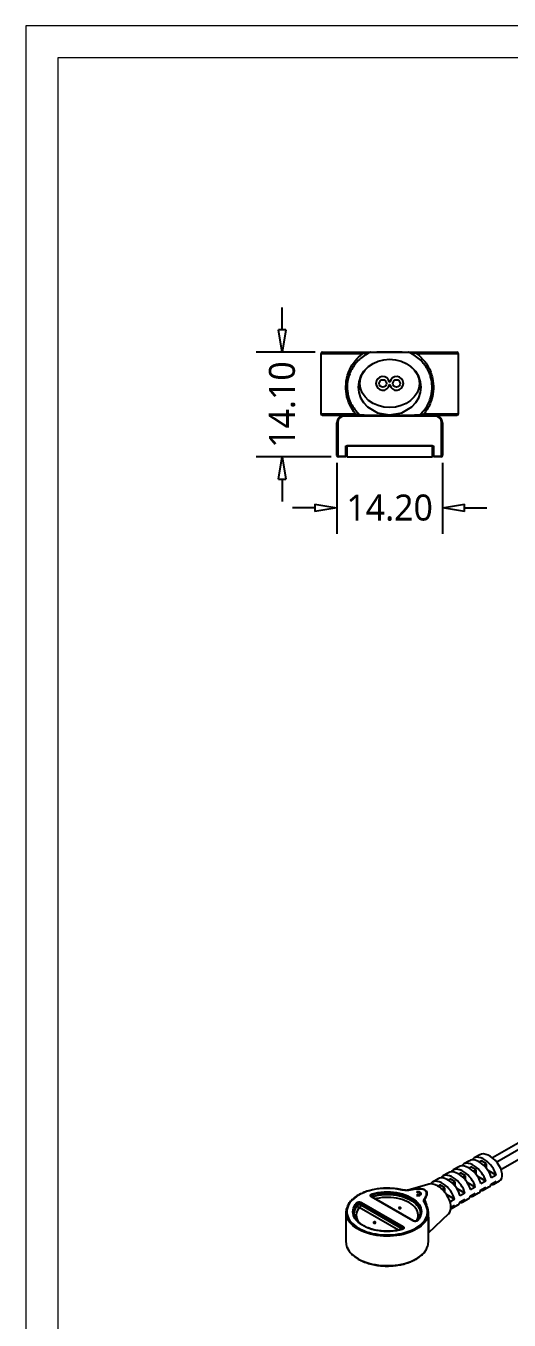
# Model space of a CAD drawing. Header units: millimetres. Extents: x 1020 to 1472, y -35 to 484.
# Drawn here: x 1020.1 to 1085.2, y 109.3 to 283.5 of the extents above; entities that cross this region are included whole.
import ezdxf

# ---------------------------------------------------------------- set-up
doc = ezdxf.new("R2010")
doc.units = ezdxf.units.MM
doc.layers.get('0').update_dxf_attribs({"color": 8, "lineweight": 30})
doc.layers.get('Defpoints').update_dxf_attribs({"color": 6, "lineweight": 9})
doc.layers.add('Dimension', color=136, linetype='Continuous', lineweight=9)
doc.layers.add('SolidLine', color=7, linetype='Continuous', lineweight=30)
doc.styles.get("Standard").update_dxf_attribs({"font": ''})
doc.styles.get('Standard').set_extended_font_data('Microsoft YaHei Light')
doc.dimstyles.new('DENGTEC', dxfattribs={"dimtxt": 3.5, "dimasz": 3, "dimexe": 3.5, "dimexo": 1, "dimgap": 0.5, "dimtad": 0, "dimzin": 0, "dimdsep": 46, "dimtxsty": 'Standard', "dimblk": 'CLOSEDBLANK', "dimcen": 1, "dimadec": 0, "dimazin": 3, "dimtfac": 1, "dimtofl": 0, "dimtmove": 0, "dimatfit": 3, "dimldrblk": 'CLOSEDBLANK', "dimfxl": 1, "dimtolj": 1, "dimtzin": 0, "dimarcsym": 0})

# ---------------------------------------------------------------- blocks, each defined once
blk = doc.blocks.new('_ClosedBlank')
at = {"color": 0, "linetype": 'ByBlock', "lineweight": -2}
for p, q in [((-1, 0.167), (0, 0)), ((-1, 0.167), (-1, -0.167)), ((0, 0), (-1, -0.167))]:
    blk.add_line(p, q, dxfattribs=at)
blk = doc.blocks.new('*D41')
at = {"layer": 'Defpoints', "color": 0, "lineweight": -3}
for p in [(1054.61, 239.61), (1060.04, 239.61), (1062.19, 225.51)]:
    blk.add_point(p, dxfattribs=at)
at = {"layer": 'Dimension', "color": 0, "lineweight": -2}
for p, q in [((1054.61, 242.61), (1054.61, 245.61)), ((1059.04, 239.61), (1051.11, 239.61)), ((1061.19, 225.51), (1051.11, 225.51)), ((1054.61, 222.51), (1054.61, 219.51))]:
    blk.add_line(p, q, dxfattribs=at)
at = {"layer": 'Dimension', "color": 0, "lineweight": -2, "xscale": 3, "yscale": 3, "zscale": 3}
for p, rotation in [((1054.61, 239.61), 270), ((1054.61, 225.51), 90)]:
    blk.add_blockref('_ClosedBlank', p, dxfattribs=dict(at, rotation=rotation))
at = {"layer": 'Dimension', "color": 0, "lineweight": -3, "insert": (1054.61, 232.56), "char_height": 3.5, "attachment_point": 5, "rotation": 90}
blk.add_mtext('\\A1;14.10', dxfattribs=at)
blk = doc.blocks.new('*D43')
at = {"layer": 'Defpoints', "color": 0, "lineweight": -3}
for p in [(1061.99, 225.71), (1076.19, 225.71), (1076.19, 218.67)]:
    blk.add_point(p, dxfattribs=at)
at = {"layer": 'Dimension', "color": 0, "lineweight": -2}
for p, q in [((1061.99, 224.71), (1061.99, 215.17)), ((1076.19, 224.71), (1076.19, 215.17)), ((1058.99, 218.67), (1055.99, 218.67)), ((1079.19, 218.67), (1082.19, 218.67))]:
    blk.add_line(p, q, dxfattribs=at)
at = {"layer": 'Dimension', "color": 0, "lineweight": -2, "xscale": 3, "yscale": 3, "zscale": 3}
blk.add_blockref('_ClosedBlank', (1061.99, 218.67), dxfattribs=at)
at = {"layer": 'Dimension', "color": 0, "lineweight": -2, "xscale": 3, "yscale": 3, "zscale": 3, "rotation": 180}
blk.add_blockref('_ClosedBlank', (1076.19, 218.67), dxfattribs=at)
at = {"layer": 'Dimension', "color": 0, "lineweight": -3, "insert": (1069.09, 218.67), "char_height": 3.5, "attachment_point": 5}
blk.add_mtext('\\A1;14.20', dxfattribs=at)

msp = doc.modelspace()

# ---------------------------------------------------------------- linework, layer by layer
at = {"layer": 'Defpoints'}
for points in [[(1471.536, -35.061), (1471.536, 283.539), (1020.096, 283.539), (1020.096, -35.061)], [(1467.216, -30.741), (1467.216, 279.219), (1024.416, 279.219), (1024.416, -30.741)]]:
    msp.add_lwpolyline(points, close=True, dxfattribs=at)
at = {"layer": 'SolidLine', "linetype": 'Continuous', "lineweight": 25}
for p, q in [((1059.839, 239.411), (1059.839, 231.311)), ((1065.414, 239.411), (1059.839, 239.411)), ((1060.039, 239.611), (1065.494, 239.611)), ((1072.685, 239.611), (1078.139, 239.611)), ((1078.339, 239.411), (1072.764, 239.411)), ((1078.339, 231.311), (1078.339, 239.411)), ((1069.104, 235.576), (1069.074, 235.576)), ((1069.074, 235.246), (1069.104, 235.246)), ((1059.839, 231.311), (1064.482, 231.311)), ((1062.989, 231.111), (1060.039, 231.111)), ((1061.989, 225.711), (1061.989, 230.111)), ((1061.989, 230.111), (1062.089, 230.111)), ((1062.089, 230.111), (1062.089, 225.711)), ((1062.989, 231.111), (1075.189, 231.111)), ((1062.989, 231.111), (1062.989, 231.011)), ((1075.189, 231.011), (1062.989, 231.011)), ((1073.697, 231.311), (1078.339, 231.311)), ((1078.139, 231.111), (1075.189, 231.111)), ((1075.189, 231.111), (1075.189, 231.011)), ((1076.089, 225.711), (1076.089, 230.111)), ((1076.189, 230.111), (1076.089, 230.111)), ((1076.189, 230.111), (1076.189, 225.711)), ((1063.189, 227.011), (1074.989, 227.011)), ((1063.189, 225.611), (1063.189, 227.011)), ((1063.339, 227.011), (1063.339, 225.511)), ((1074.839, 227.011), (1063.339, 227.011)), ((1074.839, 225.511), (1074.839, 227.011)), ((1074.989, 227.011), (1074.989, 225.611)), ((1061.989, 225.711), (1062.089, 225.711)), ((1062.189, 225.611), (1063.189, 225.611)), ((1062.189, 225.511), (1062.189, 225.611)), ((1063.189, 225.511), (1062.189, 225.511)), ((1063.189, 225.611), (1063.189, 225.511)), ((1063.339, 225.511), (1074.839, 225.511)), ((1074.989, 225.611), (1075.989, 225.611)), ((1074.989, 225.511), (1074.989, 225.611)), ((1075.989, 225.511), (1074.989, 225.511)), ((1075.989, 225.511), (1075.989, 225.611)), ((1076.189, 225.711), (1076.089, 225.711)), ((1079.826, 130.777), (1079.063, 130.336)), ((1081.44, 130.752), (1081.164, 130.592)), ((1082.119, 130.36), (1081.44, 130.752)), ((1077.026, 129.16), (1076.262, 128.72)), ((1078.426, 129.969), (1077.662, 129.528)), ((1078.64, 129.135), (1078.364, 128.976)), ((1079.319, 128.743), (1078.64, 129.135)), ((1080.04, 129.943), (1079.764, 129.784)), ((1080.719, 129.551), (1080.04, 129.943)), ((1080.719, 129.551), (1080.352, 129.339)), ((1080.719, 128.944), (1080.719, 129.551)), ((1082.119, 130.36), (1081.752, 130.148)), ((1082.119, 129.752), (1082.119, 130.36)), ((1074.389, 127.612), (1071.383, 126.789)), ((1075.626, 128.352), (1074.862, 127.911)), ((1075.84, 127.519), (1075.564, 127.359)), ((1076.519, 127.127), (1075.84, 127.519)), ((1077.24, 128.327), (1076.964, 128.168)), ((1077.919, 127.935), (1077.24, 128.327)), ((1077.919, 127.935), (1077.551, 127.723)), ((1077.919, 127.327), (1077.919, 127.935)), ((1079.319, 128.743), (1078.952, 128.531)), ((1079.319, 128.135), (1079.319, 128.743)), ((1080.624, 127.206), (1079.542, 127.83)), ((1080.624, 127.206), (1079.988, 126.838)), ((1082.024, 128.014), (1080.942, 128.639)), ((1082.024, 128.014), (1081.388, 127.647)), ((1081.388, 126.863), (1082.024, 127.23)), ((1081.697, 126.807), (1082.46, 127.248)), ((1072.223, 122.683), (1066.616, 125.921)), ((1072.283, 122.689), (1066.676, 125.927)), ((1066.677, 125.926), (1066.676, 125.927)), ((1071.492, 126.796), (1071.55, 126.804)), ((1072.929, 126.243), (1072.722, 126.075)), ((1072.722, 126.075), (1073.1, 126.046)), ((1072.724, 126.589), (1072.753, 126.521)), ((1072.929, 126.145), (1072.832, 126.066)), ((1072.989, 126.174), (1072.929, 126.243)), ((1072.929, 126.145), (1072.929, 126.243)), ((1072.989, 126.076), (1072.929, 126.145)), ((1072.989, 126.076), (1072.989, 126.174)), ((1073.043, 126.09), (1072.989, 126.076)), ((1073.1, 126.046), (1073.043, 126.111)), ((1073.043, 126.051), (1073.043, 126.111)), ((1073.21, 126.253), (1073.21, 126.351)), ((1076.519, 127.127), (1076.15, 126.914)), ((1076.519, 126.516), (1076.519, 127.127)), ((1077.824, 125.589), (1076.743, 126.214)), ((1077.824, 125.589), (1077.22, 125.241)), ((1079.224, 126.397), (1078.142, 127.022)), ((1079.224, 126.397), (1078.588, 126.03)), ((1078.588, 125.246), (1079.224, 125.614)), ((1078.896, 125.191), (1079.66, 125.631)), ((1079.988, 126.054), (1080.624, 126.422)), ((1080.297, 125.999), (1081.06, 126.44)), ((1063.205, 123.82), (1063.205, 119.852)), ((1070.268, 121.43), (1064.996, 124.474)), ((1070.809, 121.778), (1065.202, 125.015)), ((1065.207, 124.82), (1070.777, 121.604)), ((1065.286, 125.153), (1070.894, 121.916)), ((1074.305, 119.852), (1074.305, 123.82)), ((1077.346, 124.529), (1077.824, 124.805)), ((1077.496, 124.382), (1078.26, 124.823)), ((1074.305, 121.053), (1077.043, 123.649)), ((1070.815, 121.571), (1070.777, 121.604))]:
    msp.add_line(p, q, dxfattribs=at)
at = {"layer": 'SolidLine', "color": 7, "linetype": 'Continuous', "lineweight": 25}
for p, q in [((1103.087, 142.774), (1082.937, 131.142)), ((1103.872, 142.321), (1083.513, 130.568)), ((1084.079, 129.613), (1104.426, 141.36)), ((1081.226, 131.585), (1080.463, 131.144)), ((1083.424, 128.822), (1082.342, 129.447)), ((1083.424, 128.822), (1082.788, 128.455)), ((1082.788, 127.671), (1083.424, 128.038)), ((1083.097, 127.615), (1083.86, 128.056))]:
    msp.add_line(p, q, dxfattribs=at)
at = {"layer": 'SolidLine', "linetype": 'Continuous', "lineweight": 25, "flags": 128}
for points in [[(1065.414, 239.411), (1065.416, 239.45), (1065.42, 239.488), (1065.428, 239.523), (1065.437, 239.553), (1065.449, 239.578), (1065.463, 239.596), (1065.478, 239.608), (1065.494, 239.611)], [(1072.764, 239.411), (1072.763, 239.45), (1072.758, 239.488), (1072.751, 239.523), (1072.741, 239.553), (1072.729, 239.578), (1072.715, 239.596), (1072.701, 239.608), (1072.685, 239.611)], [(1066.258, 237.708), (1066.084, 237.563), (1065.555, 236.995), (1065.163, 236.346), (1064.92, 235.643), (1064.839, 234.911), (1064.92, 234.18), (1065.163, 233.476), (1065.555, 232.828), (1066.084, 232.26), (1067.463, 231.447), (1069.089, 231.161), (1070.716, 231.447), (1072.095, 232.26), (1072.624, 232.827), (1073.016, 233.476), (1073.258, 234.18), (1073.339, 234.911), (1073.258, 235.643), (1073.016, 236.346), (1072.624, 236.995), (1072.095, 237.563), (1071.921, 237.708)], [(1064.581, 231.111), (1064.562, 231.115), (1064.543, 231.127), (1064.526, 231.145), (1064.511, 231.17), (1064.498, 231.2), (1064.489, 231.235), (1064.484, 231.272), (1064.482, 231.311)], [(1073.597, 231.111), (1073.617, 231.115), (1073.635, 231.127), (1073.653, 231.145), (1073.668, 231.17), (1073.68, 231.2), (1073.689, 231.235), (1073.695, 231.272), (1073.697, 231.311)], [(1070.753, 126.833), (1070.328, 126.919), (1069.893, 126.983), (1069.45, 127.027), (1069.002, 127.05), (1068.552, 127.051), (1068.104, 127.03), (1067.66, 126.989), (1067.224, 126.926), (1066.798, 126.843), (1066.386, 126.739), (1065.99, 126.616), (1065.613, 126.475), (1065.257, 126.316), (1064.926, 126.141), (1064.62, 125.951), (1064.343, 125.746), (1064.097, 125.529), (1063.882, 125.301), (1063.7, 125.064), (1063.553, 124.818), (1063.442, 124.567), (1063.368, 124.311), (1063.33, 124.052), (1063.329, 123.793), (1063.366, 123.534), (1063.439, 123.278), (1063.549, 123.027), (1063.695, 122.781), (1063.875, 122.543), (1064.089, 122.315), (1064.335, 122.098), (1064.611, 121.893), (1064.915, 121.702), (1065.246, 121.526), (1065.601, 121.367), (1065.977, 121.225), (1066.373, 121.101), (1066.785, 120.997), (1067.21, 120.913), (1067.646, 120.85), (1068.089, 120.807), (1068.537, 120.786), (1068.987, 120.787), (1069.435, 120.808), (1069.878, 120.852), (1070.314, 120.916), (1070.739, 121), (1071.15, 121.105), (1071.545, 121.229), (1071.921, 121.372), (1072.275, 121.532), (1072.605, 121.708), (1072.908, 121.899), (1073.184, 122.105), (1073.428, 122.322), (1073.641, 122.551), (1073.82, 122.789), (1073.965, 123.035), (1074.073, 123.287), (1074.146, 123.543), (1074.181, 123.801), (1074.179, 124.061), (1074.14, 124.32), (1074.064, 124.575), (1073.952, 124.827), (1073.804, 125.072)], [(1066.727, 126.308), (1067.116, 126.406), (1067.518, 126.482), (1067.931, 126.537), (1068.351, 126.569), (1068.774, 126.58), (1069.197, 126.567), (1069.616, 126.533), (1070.028, 126.476), (1070.43, 126.398), (1070.817, 126.299), (1071.186, 126.179), (1071.536, 126.041), (1071.861, 125.885), (1072.161, 125.712), (1072.432, 125.524), (1072.671, 125.322), (1072.878, 125.109), (1073.05, 124.885), (1073.185, 124.654), (1073.283, 124.416), (1073.343, 124.174), (1073.365, 123.929), (1073.347, 123.685), (1073.291, 123.443), (1073.196, 123.205), (1073.064, 122.972), (1072.895, 122.748)], [(1073.201, 124.19), (1073.166, 124.313), (1073.07, 124.545), (1072.938, 124.771), (1072.771, 124.988), (1072.57, 125.196), (1072.336, 125.393), (1072.072, 125.576), (1071.781, 125.744), (1071.463, 125.896), (1071.123, 126.031), (1070.763, 126.147), (1070.386, 126.244), (1069.995, 126.32), (1069.594, 126.375), (1069.186, 126.409), (1068.774, 126.421), (1068.361, 126.411), (1067.952, 126.379), (1067.55, 126.326), (1067.158, 126.252), (1066.78, 126.157)], [(1066.814, 125.978), (1067.19, 126.07), (1067.579, 126.142), (1067.978, 126.194), (1068.383, 126.224), (1068.791, 126.233), (1069.2, 126.221), (1069.604, 126.186), (1070.001, 126.131), (1070.388, 126.055), (1070.761, 125.959), (1071.118, 125.843), (1071.455, 125.71), (1071.769, 125.559), (1072.058, 125.392), (1072.319, 125.211), (1072.551, 125.016), (1072.751, 124.81), (1072.917, 124.595), (1073.049, 124.372), (1073.145, 124.142), (1073.204, 123.909), (1073.226, 123.673), (1073.224, 123.58)], [(1072.71, 122.661), (1072.788, 122.811), (1072.871, 123.035), (1072.917, 123.262), (1072.926, 123.491), (1072.897, 123.719), (1072.831, 123.944), (1072.728, 124.165), (1072.589, 124.379), (1072.415, 124.584), (1072.209, 124.78), (1071.972, 124.963), (1071.705, 125.132), (1071.412, 125.286), (1071.095, 125.423), (1070.757, 125.542), (1070.401, 125.642), (1070.03, 125.722), (1069.648, 125.781), (1069.257, 125.82), (1068.862, 125.836), (1068.466, 125.831), (1068.073, 125.805), (1067.686, 125.757), (1067.308, 125.688), (1067.151, 125.652)], [(1070.779, 126.852), (1070.777, 126.852), (1070.77, 126.85), (1070.761, 126.844), (1070.753, 126.833)], [(1073.043, 126.111), (1073.164, 126.151), (1073.258, 126.211), (1073.315, 126.284), (1073.329, 126.364), (1073.3, 126.443), (1073.23, 126.513), (1073.126, 126.566), (1072.999, 126.599), (1072.86, 126.607), (1072.724, 126.589)], [(1072.753, 126.521), (1072.865, 126.537), (1072.981, 126.53), (1073.084, 126.499), (1073.161, 126.449), (1073.204, 126.387), (1073.205, 126.32), (1073.166, 126.257), (1073.09, 126.206), (1072.989, 126.174)], [(1070.782, 121.528), (1070.394, 121.431), (1069.991, 121.355), (1069.578, 121.3), (1069.159, 121.267), (1068.735, 121.257), (1068.312, 121.269), (1067.893, 121.304), (1067.481, 121.361), (1067.08, 121.439), (1066.693, 121.538), (1066.323, 121.657), (1065.974, 121.796), (1065.648, 121.952), (1065.349, 122.125), (1065.078, 122.313), (1064.838, 122.515), (1064.632, 122.728), (1064.46, 122.951), (1064.324, 123.183), (1064.226, 123.421), (1064.166, 123.663), (1064.145, 123.907), (1064.163, 124.151), (1064.219, 124.394), (1064.314, 124.632), (1064.446, 124.864), (1064.615, 125.089)], [(1070.346, 124.347), (1070.394, 124.328), (1070.452, 124.322), (1070.509, 124.328), (1070.558, 124.347), (1070.59, 124.375), (1070.602, 124.408), (1070.59, 124.441), (1070.558, 124.469), (1070.509, 124.488), (1070.452, 124.495), (1070.394, 124.488), (1070.346, 124.469), (1070.313, 124.441), (1070.302, 124.408), (1070.313, 124.375), (1070.346, 124.347)], [(1074.164, 123.105), (1074.095, 122.948), (1073.954, 122.699), (1073.778, 122.459), (1073.57, 122.227), (1073.329, 122.006), (1073.057, 121.796), (1072.757, 121.601), (1072.43, 121.42), (1072.079, 121.255), (1071.706, 121.107), (1071.313, 120.977), (1070.903, 120.866), (1070.479, 120.775), (1070.044, 120.704), (1069.599, 120.654), (1069.15, 120.625), (1068.697, 120.617), (1068.245, 120.63), (1067.796, 120.665), (1067.354, 120.72), (1066.921, 120.796), (1066.5, 120.893), (1066.095, 121.008), (1065.707, 121.143), (1065.339, 121.295), (1064.994, 121.464), (1064.674, 121.649), (1064.381, 121.848), (1064.117, 122.061), (1063.884, 122.285), (1063.683, 122.519), (1063.516, 122.762), (1063.384, 123.012), (1063.342, 123.113)], [(1067.164, 122.51), (1067.115, 122.529), (1067.058, 122.535), (1067, 122.529), (1066.952, 122.51), (1066.919, 122.482), (1066.908, 122.449), (1066.919, 122.416), (1066.952, 122.387), (1067, 122.369), (1067.058, 122.362), (1067.115, 122.369), (1067.164, 122.387), (1067.196, 122.416), (1067.208, 122.449), (1067.196, 122.482), (1067.164, 122.51)], [(1070.77, 121.554), (1070.77, 121.555), (1070.777, 121.604)]]:
    msp.add_lwpolyline(points, dxfattribs=at)
at = {"layer": 'SolidLine', "color": 8, "linetype": 'Continuous', "lineweight": 25, "flags": 128}
msp.add_lwpolyline([(1063.34, 119.149), (1063.443, 118.923), (1063.592, 118.675), (1063.776, 118.436), (1063.994, 118.205), (1064.243, 117.986), (1064.522, 117.779), (1064.83, 117.586), (1065.164, 117.409), (1065.523, 117.247), (1065.902, 117.104), (1066.301, 116.978), (1066.717, 116.872), (1067.146, 116.786), (1067.586, 116.72), (1068.033, 116.675), (1068.486, 116.652), (1068.94, 116.65), (1069.393, 116.669), (1069.842, 116.71), (1070.283, 116.772), (1070.715, 116.854), (1071.133, 116.957), (1071.535, 117.079), (1071.918, 117.22), (1072.281, 117.378), (1072.62, 117.553), (1072.932, 117.743), (1073.217, 117.947), (1073.472, 118.164), (1073.695, 118.393), (1073.886, 118.631), (1074.042, 118.877), (1074.162, 119.13), (1074.176, 119.165)], dxfattribs=at)
at = {"layer": 'SolidLine', "linetype": 'Continuous', "lineweight": 25}
for centre in [(1068.164, 235.411), (1070.014, 235.411)]:
    msp.add_circle(centre, 0.5, dxfattribs=at)
for centre, radius, start, end in [((1060.039, 239.411), 0.2, 90, 180), ((1066.558, 239.442), 0.17, 90.19255, 123.80814), ((1071.621, 239.442), 0.17, 56.19186, 89.80745), ((1078.139, 239.411), 0.2, 0, 90), ((1068.164, 235.411), 0.925, 10.27874, 349.72126), ((1070.014, 235.411), 0.925, 190.27874, 169.72126), ((1060.039, 231.311), 0.2, 180, 270), ((1062.989, 230.111), 1, 90, 180), ((1062.989, 230.111), 0.9, 90, 180), ((1065.191, 231.301), 0.19, 220.74822, 269.77303), ((1072.988, 231.301), 0.19, 270.22697, 319.25178), ((1075.189, 230.111), 1, 0, 90), ((1075.189, 230.111), 0.9, 0, 90), ((1078.139, 231.311), 0.2, 270, 0), ((1062.189, 225.711), 0.2, 180, 270), ((1062.189, 225.711), 0.1, 180, 270), ((1075.989, 225.711), 0.1, 270, 0), ((1075.989, 225.711), 0.2, 270, 0), ((1066.651, 125.872), 0.0597, 65.32864, 125.98182), ((1066.936, 125.647), 0.352, 110.26132, 131.47439), ((1066.501, 126.145), 0.279, 2.47848, 35.81399), ((1067.543, 126.017), 0.73, 183.09214, 194.51295), ((1071.537, 126.768), 0.0384, 25.79665, 70.23826), ((1073.06, 126.188), 0.285, 23.5077, 71.48519), ((1073.065, 126.263), 0.146, 306.31852, 356.16607), ((1073.687, 125.396), 0.152, 53.32236, 77.53893), ((1065.117, 123.82), 1.912, 157.77112, 201.71329), ((1065.839, 123.829), 1.573, 166.79384, 207.45804), ((1066.002, 123.622), 1.718, 137.96515, 181.39058), ((1066.139, 123.717), 1.891, 138.53662, 165.54709), ((1066.123, 123.433), 1.534, 137.2672, 217.28802), ((1064.575, 124.945), 0.149, 9.19505, 74.54005), ((1065.012, 124.335), 0.523, 68.08567, 123.11195), ((1065.093, 124.832), 0.371, 189.25619, 254.8432), ((1064.743, 124.866), 0.466, 302.80086, 354.311), ((1065.387, 124.997), 0.186, 122.80086, 174.311), ((1071.669, 123.829), 1.575, 331.66776, 13.25032), ((1073.831, 124.985), 0.0913, 38.54073, 107.55698), ((1072.391, 123.82), 1.912, 338.0187, 21.98949), ((1072.258, 122.635), 0.0597, 65.20603, 125.99269), ((1072.865, 122.668), 0.0854, 69.34801, 137.26), ((1070.752, 121.511), 0.0345, 29.40654, 94.36283), ((1070.995, 121.759), 0.186, 122.80086, 174.311), ((1065.145, 119.861), 1.941, 180.26082, 201.53011), ((1072.38, 119.858), 1.925, 338.88708, 359.81992)]:
    msp.add_arc(centre, radius, start, end, dxfattribs=at)
msp.add_ellipse((1069.089, 235.411), major_axis=(4, 0), ratio=0.8125, dxfattribs=at)
for centre, major_axis, ratio, start_param, end_param in [((1081.143, 129.012), (-1.413, 1.698), 0.5539085, 3.9776791, 6.1883592), ((1077.579, 126.955), (-1.413, 1.698), 0.5539085, 3.9776791, 6.4900399), ((1078.343, 127.396), (-1.413, 1.698), 0.5539085, 3.9776791, 6.1883592), ((1078.98, 127.763), (-1.413, 1.698), 0.5539085, 3.9776791, 6.4900399), ((1079.743, 128.204), (-1.413, 1.698), 0.5539085, 3.9776791, 6.1883592), ((1080.38, 128.572), (-1.413, 1.698), 0.5539085, 3.9776791, 6.4900399), ((1075.543, 125.534), (-1.422, 1.951), 0.5685418, 5.3829114, 6.104108), ((1076.179, 126.147), (-1.413, 1.698), 0.5539085, 3.9776791, 6.4926461), ((1075.543, 125.534), (-1.422, 1.951), 0.5685418, 5.374904, 5.3829114), ((1075.543, 125.534), (-1.422, 1.951), 0.5685418, 4.6457, 5.374904), ((1076.943, 126.588), (-1.413, 1.698), 0.5539085, 3.9776791, 6.1883592), ((1080.38, 128.572), (-1.413, 1.698), 0.5539085, 2.7446987, 3.4802591), ((1081.143, 129.012), (-1.413, 1.698), 0.5539085, 3.0467665, 3.4802591), ((1075.543, 125.534), (-1.422, 1.951), 0.5685418, 3.2148922, 4.6457), ((1077.579, 126.955), (-1.413, 1.698), 0.5539085, 2.7446987, 3.4802591), ((1078.343, 127.396), (-1.413, 1.698), 0.5539085, 3.0467665, 3.4802591), ((1078.98, 127.763), (-1.413, 1.698), 0.5539085, 2.7446987, 3.4802591), ((1079.743, 128.204), (-1.413, 1.698), 0.5539085, 3.0467665, 3.4802591), ((1076.179, 126.147), (-1.413, 1.698), 0.5539085, 2.9088359, 3.4802591), ((1076.943, 126.588), (-1.413, 1.698), 0.5539085, 3.0467665, 3.4802591)]:
    msp.add_ellipse(centre, major_axis=major_axis, ratio=ratio, start_param=start_param, end_param=end_param, dxfattribs=at)
at = {"layer": 'SolidLine', "color": 7, "linetype": 'Continuous', "lineweight": 25}
for centre, start_param, end_param in [((1081.78, 129.38), 3.9776791, 6.4900399), ((1082.543, 129.821), 3.0481441, 6.1891605), ((1081.78, 129.38), 2.7446987, 3.4802591)]:
    msp.add_ellipse(centre, major_axis=(-1.413, 1.698), ratio=0.5539085, start_param=start_param, end_param=end_param, dxfattribs=at)
at = {"layer": 'SolidLine', "linetype": 'Continuous', "lineweight": 25}
for points, knots in [([(1064.482, 231.311), (1064.204, 231.703), (1063.638, 232.499), (1063.218, 233.915), (1063.15, 235.437), (1063.506, 237.014), (1064.277, 238.404), (1065.071, 239.107), (1065.414, 239.411)], [0, 0, 0, 0, 0.162157, 0.3296502, 0.4741788, 0.6415861, 0.8448628, 1, 1, 1, 1]), ([(1066.464, 239.583), (1066.266, 239.482), (1065.548, 239.117), (1064.521, 238.228), (1063.676, 236.865), (1063.325, 235.399), (1063.392, 233.986), (1063.873, 232.477), (1064.613, 231.658), (1065.047, 231.177)], [0, 0, 0, 0, 0.0660325, 0.2390403, 0.4090445, 0.5467322, 0.6650947, 0.8034116, 1, 1, 1, 1]), ([(1066.464, 239.583), (1066.376, 239.569), (1066.193, 239.539), (1065.829, 239.48), (1065.56, 239.436), (1065.414, 239.411)], [0, 0, 0, 0, 0.2990218, 0.6206022, 1, 1, 1, 1]), ([(1065.494, 239.611), (1065.786, 239.611), (1066.21, 239.611), (1066.475, 239.611), (1066.557, 239.611)], [0, 0, 0, 0, 0.6915147, 1, 1, 1, 1]), ([(1071.715, 239.583), (1071.428, 239.587), (1071.027, 239.594), (1070.283, 239.602), (1069.744, 239.605), (1069.201, 239.606), (1068.722, 239.606), (1068.156, 239.604), (1067.438, 239.597), (1066.89, 239.59), (1066.562, 239.584), (1066.464, 239.583)], [0, 0, 0, 0, 0.2389961, 0.333881, 0.4305572, 0.4861599, 0.5420756, 0.6083013, 0.7186073, 0.9152947, 1, 1, 1, 1]), ([(1066.557, 239.611), (1066.883, 239.611), (1067.335, 239.611), (1068.188, 239.611), (1068.734, 239.611), (1069.198, 239.611), (1069.722, 239.611), (1070.241, 239.611), (1070.958, 239.611), (1071.344, 239.611), (1071.621, 239.611)], [0, 0, 0, 0, 0.2832255, 0.3932046, 0.4585317, 0.5133706, 0.5680018, 0.663894, 0.7589127, 1, 1, 1, 1]), ([(1071.621, 239.611), (1071.687, 239.611), (1071.914, 239.611), (1072.321, 239.611), (1072.633, 239.611), (1072.685, 239.611)], [0, 0, 0, 0, 0.2569276, 0.8768672, 1, 1, 1, 1]), ([(1073.132, 231.177), (1073.385, 231.436), (1074.004, 232.069), (1074.609, 233.271), (1074.87, 234.703), (1074.764, 235.805), (1074.425, 236.95), (1073.748, 238.126), (1072.712, 239.069), (1071.942, 239.466), (1071.715, 239.583)], [0, 0, 0, 0, 0.1106583, 0.2704417, 0.39567, 0.5208681, 0.5778571, 0.7428344, 0.9241958, 1, 1, 1, 1]), ([(1072.764, 239.411), (1072.716, 239.419), (1072.424, 239.467), (1072.041, 239.53), (1071.787, 239.571), (1071.715, 239.583)], [0, 0, 0, 0, 0.1236306, 0.7522025, 1, 1, 1, 1]), ([(1072.764, 239.411), (1073.153, 239.061), (1073.977, 238.32), (1074.592, 237.117), (1074.939, 235.877), (1075.044, 234.687), (1074.784, 233.143), (1074.257, 232.031), (1073.803, 231.448), (1073.697, 231.311)], [0, 0, 0, 0, 0.1768004, 0.3745128, 0.4436485, 0.5965245, 0.7491603, 0.9411063, 1, 1, 1, 1]), ([(1064.482, 231.311), (1064.513, 231.305), (1064.662, 231.275), (1064.878, 231.227), (1064.997, 231.192), (1065.047, 231.177)], [0, 0, 0, 0, 0.1350207, 0.6358329, 1, 1, 1, 1]), ([(1065.047, 231.177), (1065.436, 231.168), (1066.036, 231.153), (1067.031, 231.133), (1067.76, 231.124), (1068.238, 231.119), (1068.739, 231.117), (1069.178, 231.116), (1069.647, 231.118), (1070.236, 231.121), (1071.02, 231.131), (1071.803, 231.146), (1072.51, 231.163), (1072.919, 231.172), (1073.132, 231.177)], [0, 0, 0, 0, 0.2384272, 0.3670756, 0.4102446, 0.4540218, 0.4798102, 0.5059819, 0.5290641, 0.5628428, 0.6272383, 0.7477069, 0.8688128, 1, 1, 1, 1]), ([(1073.132, 231.177), (1073.144, 231.181), (1073.197, 231.199), (1073.373, 231.244), (1073.576, 231.286), (1073.697, 231.311)], [0, 0, 0, 0, 0.1038538, 0.4667009, 1, 1, 1, 1]), ([(1070.779, 126.852), (1070.709, 126.868), (1070.506, 126.912), (1070.161, 126.973), (1069.744, 127.027), (1069.321, 127.061), (1068.895, 127.077), (1068.468, 127.074), (1068.043, 127.052), (1067.622, 127.01), (1067.207, 126.95), (1066.802, 126.872), (1066.408, 126.775), (1066.027, 126.661), (1065.663, 126.53), (1065.317, 126.383), (1064.99, 126.221), (1064.686, 126.044), (1064.406, 125.853), (1064.152, 125.65), (1063.925, 125.436), (1063.726, 125.211), (1063.559, 124.978), (1063.434, 124.765), (1063.379, 124.627), (1063.357, 124.572)], [0, 0, 0, 0, 0.0237336, 0.0687658, 0.1137944, 0.1588149, 0.2038304, 0.2488443, 0.2938597, 0.3388792, 0.3839062, 0.4289441, 0.4739962, 0.5190659, 0.5641557, 0.609268, 0.6544034, 0.6995606, 0.7447347, 0.7899139, 0.8350754, 0.8801891, 0.9252152, 0.9701072, 1, 1, 1, 1]), ([(1066.616, 125.921), (1066.568, 125.948), (1066.533, 125.981), (1066.492, 126.054), (1066.487, 126.093), (1066.509, 126.169), (1066.536, 126.205), (1066.615, 126.266), (1066.667, 126.291), (1066.727, 126.308)], [0, 0, 0, 0, 0.25, 0.25, 0.5, 0.5, 0.75, 0.75, 1, 1, 1, 1]), ([(1066.78, 126.157), (1066.77, 126.155), (1066.751, 126.15), (1066.72, 126.138), (1066.687, 126.122), (1066.657, 126.1), (1066.633, 126.075), (1066.617, 126.048), (1066.611, 126.019), (1066.609, 125.999), (1066.613, 125.989), (1066.613, 125.989)], [0, 0, 0, 0, 0.0878347, 0.1766733, 0.3115062, 0.4502065, 0.5845031, 0.7227506, 0.8577465, 0.9967916, 1, 1, 1, 1]), ([(1066.678, 125.927), (1066.664, 125.935), (1066.631, 125.955), (1066.615, 125.98), (1066.614, 125.986), (1066.614, 125.989)], [0, 0, 0, 0, 0.3031562, 0.7172512, 1, 1, 1, 1]), ([(1066.78, 126.157), (1066.788, 126.117), (1066.795, 126.076), (1066.803, 126.036), (1066.807, 126.017), (1066.81, 125.997), (1066.814, 125.978)], [0.00018481907, 0.00018481907, 0.00018481907, 0.00018481907, 0.00043104682, 0.00043104682, 0.00043104682, 0.00055031008, 0.00055031008, 0.00055031008, 0.00055031008]), ([(1071.571, 126.785), (1071.505, 126.77), (1071.435, 126.766), (1071.295, 126.764), (1071.225, 126.767), (1071.019, 126.783), (1070.883, 126.803), (1070.753, 126.833)], [0, 0, 0, 0, 0.25, 0.25, 0.5, 0.5, 1, 1, 1, 1]), ([(1071.497, 126.797), (1071.481, 126.794), (1071.429, 126.787), (1071.321, 126.786), (1071.164, 126.792), (1070.976, 126.812), (1070.846, 126.839), (1070.78, 126.852)], [0, 0, 0, 0, 0.0643903, 0.2226037, 0.4340539, 0.7120975, 1, 1, 1, 1]), ([(1071.55, 126.804), (1071.737, 126.844), (1071.927, 126.881), (1072.31, 126.943), (1072.505, 126.969), (1072.802, 126.993), (1072.901, 126.998), (1073.101, 127.001), (1073.201, 126.998), (1073.397, 126.982), (1073.494, 126.967), (1073.631, 126.932), (1073.675, 126.918), (1073.758, 126.886), (1073.797, 126.868), (1073.903, 126.807), (1073.96, 126.757), (1074.041, 126.652), (1074.067, 126.595), (1074.114, 126.423), (1074.105, 126.306), (1074.054, 126.075), (1074.011, 125.962), (1073.907, 125.738), (1073.845, 125.627), (1073.778, 125.518)], [0, 0, 0, 0, 0.125, 0.125, 0.25, 0.25, 0.3125, 0.3125, 0.375, 0.375, 0.4375, 0.4375, 0.46875, 0.46875, 0.5, 0.5, 0.5625, 0.5625, 0.625, 0.625, 0.75, 0.75, 0.875, 0.875, 1, 1, 1, 1]), ([(1073.72, 125.544), (1073.788, 125.65), (1073.851, 125.757), (1073.958, 125.973), (1074.004, 126.082), (1074.062, 126.305), (1074.076, 126.419), (1074.038, 126.588), (1074.015, 126.644), (1073.939, 126.748), (1073.885, 126.797), (1073.781, 126.858), (1073.742, 126.876), (1073.66, 126.907), (1073.617, 126.921), (1073.48, 126.954), (1073.385, 126.968), (1073.192, 126.983), (1073.093, 126.984), (1072.896, 126.98), (1072.799, 126.974), (1072.507, 126.949), (1072.316, 126.923), (1071.941, 126.86), (1071.755, 126.824), (1071.571, 126.785)], [0, 0, 0, 0, 0.125, 0.125, 0.25, 0.25, 0.375, 0.375, 0.4375, 0.4375, 0.5, 0.5, 0.53125, 0.53125, 0.5625, 0.5625, 0.625, 0.625, 0.6875, 0.6875, 0.75, 0.75, 0.875, 0.875, 1, 1, 1, 1]), ([(1073.804, 125.072), (1073.752, 125.147), (1073.718, 125.225), (1073.69, 125.344), (1073.685, 125.385), (1073.688, 125.466), (1073.695, 125.506), (1073.72, 125.544)], [0, 0, 0, 0, 0.5, 0.5, 0.75, 0.75, 1, 1, 1, 1]), ([(1073.778, 125.518), (1073.774, 125.493), (1073.766, 125.442), (1073.778, 125.361), (1073.798, 125.279), (1073.819, 125.213), (1073.834, 125.175), (1073.839, 125.165)], [0, 0, 0, 0, 0.2171755, 0.4411198, 0.6773002, 0.9144116, 1, 1, 1, 1]), ([(1073.778, 125.518), (1073.832, 125.403), (1073.922, 125.213), (1074.012, 124.957), (1074.05, 124.818), (1074.066, 124.764)], [0, 0, 0, 0, 0.4823869, 0.7950832, 1, 1, 1, 1]), ([(1064.615, 125.089), (1064.644, 125.123), (1064.687, 125.154), (1064.793, 125.199), (1064.856, 125.215), (1064.986, 125.227), (1065.055, 125.225), (1065.181, 125.201), (1065.239, 125.181), (1065.286, 125.153)], [0, 0, 0, 0, 0.25, 0.25, 0.5, 0.5, 0.75, 0.75, 1, 1, 1, 1]), ([(1065.202, 125.015), (1065.168, 125.037), (1065.127, 125.053), (1065.036, 125.072), (1064.987, 125.075), (1064.847, 125.061), (1064.764, 125.022), (1064.722, 124.969)], [0, 0, 0, 0, 0.25, 0.25, 0.5, 0.5, 1, 1, 1, 1]), ([(1064.726, 124.772), (1064.725, 124.817), (1064.724, 124.862), (1064.723, 124.907), (1064.723, 124.928), (1064.722, 124.948), (1064.722, 124.969)], [0, 0, 0, 0, 0.00025000001, 0.00025000001, 0.00025000001, 0.00036549103, 0.00036549103, 0.00036549103, 0.00036549103]), ([(1065.202, 125.015), (1065.203, 124.971), (1065.204, 124.927), (1065.205, 124.883), (1065.206, 124.862), (1065.206, 124.841), (1065.207, 124.82)], [0.00018462019, 0.00018462019, 0.00018462019, 0.00018462019, 0.00043058018, 0.00043058018, 0.00043058018, 0.00054971257, 0.00054971257, 0.00054971257, 0.00054971257]), ([(1073.903, 125.042), (1073.901, 125.045), (1073.873, 125.083), (1073.847, 125.126), (1073.838, 125.163), (1073.838, 125.164)], [0, 0, 0, 0, 0.0741323, 0.9699123, 1, 1, 1, 1]), ([(1074.155, 124.564), (1074.136, 124.613), (1074.086, 124.744), (1073.996, 124.902), (1073.923, 125.011), (1073.903, 125.042)], [0, 0, 0, 0, 0.2984329, 0.8000446, 1, 1, 1, 1]), ([(1070.749, 121.546), (1070.689, 121.529), (1070.513, 121.481), (1070.212, 121.415), (1069.843, 121.352), (1069.467, 121.308), (1069.085, 121.283), (1068.7, 121.276), (1068.316, 121.288), (1067.936, 121.319), (1067.561, 121.368), (1067.195, 121.435), (1066.841, 121.52), (1066.501, 121.622), (1066.177, 121.739), (1065.873, 121.872), (1065.59, 122.018), (1065.33, 122.177), (1065.096, 122.348), (1064.888, 122.529), (1064.707, 122.718), (1064.56, 122.915), (1064.47, 123.053), (1064.439, 123.126), (1064.437, 123.13)], [0, 0, 0, 0, 0.025499, 0.074099, 0.1227273, 0.1713728, 0.2200306, 0.2686957, 0.3173628, 0.3660253, 0.4146773, 0.4633134, 0.5119283, 0.560517, 0.6090751, 0.6575998, 0.7060904, 0.7545505, 0.8029906, 0.8514271, 0.8998875, 0.9484215, 0.9971002, 1, 1, 1, 1]), ([(1072.895, 122.748), (1072.866, 122.713), (1072.822, 122.683), (1072.717, 122.637), (1072.654, 122.622), (1072.523, 122.609), (1072.455, 122.612), (1072.329, 122.636), (1072.271, 122.656), (1072.223, 122.683)], [0, 0, 0, 0, 0.25, 0.25, 0.5, 0.5, 0.75, 0.75, 1, 1, 1, 1]), ([(1072.801, 122.727), (1072.795, 122.72), (1072.78, 122.703), (1072.724, 122.67), (1072.641, 122.644), (1072.543, 122.632), (1072.443, 122.637), (1072.35, 122.656), (1072.305, 122.679), (1072.283, 122.689)], [0, 0, 0, 0, 0.1008252, 0.2495978, 0.3975595, 0.5484109, 0.7006411, 0.8530449, 1, 1, 1, 1]), ([(1073.059, 123.109), (1073.048, 123.086), (1073.005, 122.995), (1072.917, 122.867), (1072.833, 122.765), (1072.803, 122.728)], [0, 0, 0, 0, 0.1736231, 0.7026006, 1, 1, 1, 1]), ([(1074.305, 123.167), (1074.307, 123.135), (1074.313, 123.031), (1074.323, 122.786), (1074.33, 122.506), (1074.333, 122.252), (1074.334, 122.028), (1074.333, 121.83), (1074.33, 121.647), (1074.326, 121.514), (1074.319, 121.391), (1074.312, 121.305), (1074.306, 121.266), (1074.305, 121.257)], [0, 0, 0, 0, 0.0394896, 0.1275019, 0.3066138, 0.3981227, 0.4738459, 0.6278182, 0.7062383, 0.7946381, 0.883737, 0.9748046, 1, 1, 1, 1]), ([(1070.895, 121.641), (1070.895, 121.639), (1070.895, 121.634), (1070.874, 121.605), (1070.825, 121.571), (1070.773, 121.554), (1070.749, 121.546)], [0, 0, 0, 0, 0.1866796, 0.4574411, 0.7430139, 1, 1, 1, 1]), ([(1070.777, 121.604), (1070.781, 121.623), (1070.784, 121.642), (1070.788, 121.661), (1070.795, 121.7), (1070.802, 121.739), (1070.809, 121.778)], [0, 0, 0, 0, 0.0001191324, 0.0001191324, 0.0001191324, 0.00036509242, 0.00036509242, 0.00036509242, 0.00036509242]), ([(1070.894, 121.916), (1070.941, 121.889), (1070.977, 121.855), (1071.017, 121.783), (1071.023, 121.743), (1071.001, 121.668), (1070.974, 121.632), (1070.895, 121.57), (1070.842, 121.545), (1070.782, 121.528)], [0, 0, 0, 0, 0.25, 0.25, 0.5, 0.5, 0.75, 0.75, 1, 1, 1, 1]), ([(1070.896, 121.641), (1070.896, 121.644), (1070.9, 121.657), (1070.898, 121.68), (1070.888, 121.708), (1070.87, 121.734), (1070.844, 121.758), (1070.821, 121.771), (1070.809, 121.778)], [0, 0, 0, 0, 0.0613468, 0.2496678, 0.4342196, 0.6242985, 0.8094699, 1, 1, 1, 1])]:
    msp.add_open_spline(points, degree=3, knots=knots, dxfattribs=at)
at = {"layer": 'SolidLine', "color": 7, "linetype": 'Continuous', "lineweight": 25}
msp.add_open_spline([(1063.347, 119.121), (1063.376, 119.052), (1063.438, 118.901), (1063.571, 118.676), (1063.739, 118.445), (1063.938, 118.223), (1064.166, 118.01), (1064.421, 117.808), (1064.702, 117.619), (1065.007, 117.443), (1065.334, 117.281), (1065.681, 117.135), (1066.047, 117.005), (1066.428, 116.892), (1066.823, 116.796), (1067.229, 116.719), (1067.644, 116.659), (1068.065, 116.619), (1068.491, 116.598), (1068.918, 116.596), (1069.344, 116.612), (1069.767, 116.648), (1070.183, 116.703), (1070.592, 116.776), (1070.989, 116.868), (1071.374, 116.977), (1071.743, 117.103), (1072.095, 117.245), (1072.427, 117.403), (1072.737, 117.576), (1073.025, 117.763), (1073.287, 117.962), (1073.522, 118.173), (1073.728, 118.395), (1073.906, 118.626), (1074.049, 118.865), (1074.137, 119.036), (1074.166, 119.128), (1074.169, 119.137)], degree=3, knots=[0, 0, 0, 0, 0.0238359, 0.0521028, 0.0804912, 0.108987, 0.1375653, 0.166199, 0.1948648, 0.2235447, 0.252225, 0.2808985, 0.309562, 0.3382148, 0.3668572, 0.3954902, 0.4241157, 0.4527353, 0.4813512, 0.5099654, 0.5385801, 0.5671968, 0.5958177, 0.6244449, 0.6530805, 0.6817267, 0.7103853, 0.7390577, 0.7677449, 0.7964463, 0.8251597, 0.8538796, 0.8825924, 0.9112812, 0.9399222, 0.9684866, 0.9969453, 1, 1, 1, 1], dxfattribs=at)

# ---------------------------------------------------------------- dimensions: what is measured, and where the dimension line sits
at = {"layer": 'Dimension', "lineweight": -3}
dim = msp.add_linear_dim(base=(1054.607, 239.611), p1=(1062.189, 225.511), p2=(1060.039, 239.611), angle=90, dimstyle='DENGTEC', dxfattribs=at)
dim.commit()
dim.dimension.update_dxf_attribs({"geometry": '*D41', "text_midpoint": (1054.607, 232.561)})
dim = msp.add_linear_dim(base=(1076.189, 218.671), p1=(1061.989, 225.711), p2=(1076.189, 225.711), dimstyle='DENGTEC', dxfattribs=at)
dim.commit()
dim.dimension.update_dxf_attribs({"geometry": '*D43', "text_midpoint": (1069.089, 218.671)})

doc.saveas('drawing.dxf')
